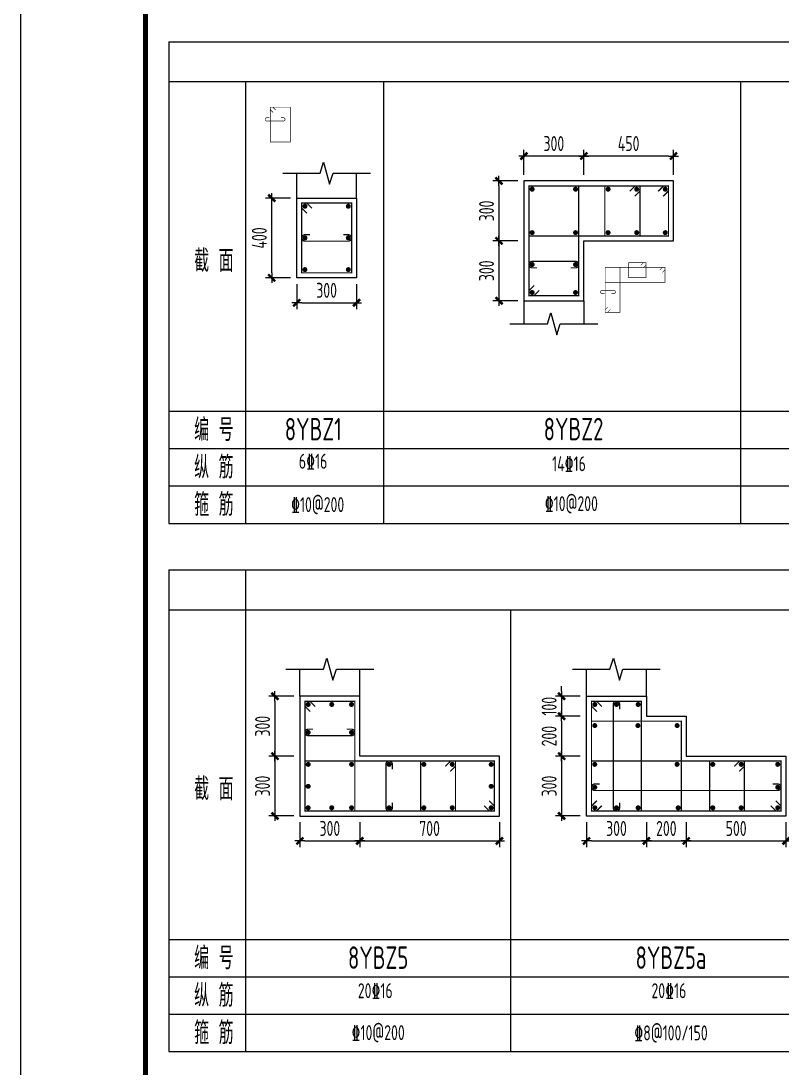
# Model space of a CAD drawing. Extents: x 292423 to 376523, y 106557 to 361882.
# Drawn here: x 292423 to 307687, y 118511 to 139497 of the extents above; entities that cross this region are included whole.
import ezdxf
from ezdxf.enums import TextEntityAlignment as Align

# ---------------------------------------------------------------- set-up
doc = ezdxf.new("R2010")
doc.units = 0
doc.header["$LTSCALE"] = 1000
doc.layers.get('0').update_dxf_attribs({"linetype": 'CONTINUOUS'})
doc.layers.get('Defpoints').update_dxf_attribs({"linetype": 'CONTINUOUS'})
for name, color, linetype in [('1508', 2, 'CONTINUOUS'), ('TAB', 7, 'CONTINUOUS'), ('TEXT', 7, 'CONTINUOUS'), ('THIN', 7, 'CONTINUOUS'), ('tk', 7, 'CONTINUOUS')]:
    doc.layers.add(name, color=color, linetype=linetype)
for name, color, linetype, lineweight in [('REIN', 6, 'CONTINUOUS', 18), ('Z-柱大样外框', 7, 'ByLayer', 18), ('Z-详图标注', 3, 'CONTINUOUS', 18)]:
    doc.layers.add(name, color=color, linetype=linetype, lineweight=lineweight)
doc.styles.get("Standard").update_dxf_attribs({"font": 'tssdeng.shx', "width": 0.7, "bigfont": 'tssdchn.shx'})
doc.styles.add('TCCAD_Dimension', font='Tssdeng.shx', dxfattribs={"width": 0.7, "bigfont": 'tssdchn.shx'})
doc.dimstyles.new('TCCAD_25_100', dxfattribs={"dimtxt": 300, "dimasz": 100, "dimexe": 125, "dimexo": 125, "dimgap": 100, "dimtad": 1, "dimdec": 0, "dimlfac": 0.25, "dimzin": 0, "dimdsep": 46, "dimtxsty": 'TCCAD_Dimension', "dimblk": '_TCDBK25_100', "dimcen": 0, "dimclrt": 7, "dimadec": 0, "dimazin": 0, "dimtfac": 1, "dimtdec": 0, "dimtix": 1, "dimtmove": 2, "dimatfit": 3, "dimfxl": 1, "dimtolj": 1, "dimtzin": 0, "dimarcsym": 0})

# ---------------------------------------------------------------- blocks, each defined once
blk = doc.blocks.new('_TCDBK25_100')
blk.add_line((-1, 0), (1, 0))
at = {"const_width": 0.5}
blk.add_lwpolyline([(-0.7, -0.7), (0.7, 0.7)], dxfattribs=at)
blk = doc.blocks.new('*D179')
at = {"layer": 'Defpoints', "color": 0}
for p in [(297953, 134348), (299153, 134348), (299153, 133848)]:
    blk.add_point(p, dxfattribs=at)
at = {"layer": 'Z-详图标注', "color": 0, "lineweight": -2}
for p, q in [((297953, 134223), (297953, 133723)), ((299153, 134223), (299153, 133723)), ((298053, 133848), (299053, 133848))]:
    blk.add_line(p, q, dxfattribs=at)
at = {"layer": 'Z-详图标注', "color": 0, "lineweight": -2, "xscale": 100, "yscale": 100, "zscale": 100, "rotation": 180}
blk.add_blockref('_TCDBK25_100', (297953, 133848), dxfattribs=at)
at = {"layer": 'Z-详图标注', "color": 0, "lineweight": -2, "xscale": 100, "yscale": 100, "zscale": 100}
blk.add_blockref('_TCDBK25_100', (299153, 133848), dxfattribs=at)
at = {"layer": 'Z-详图标注', "color": 7, "insert": (298553, 134098), "char_height": 300, "attachment_point": 5, "style": 'TCCAD_Dimension'}
blk.add_mtext('\\A1;300', dxfattribs=at)
blk = doc.blocks.new('*D180')
at = {"layer": 'Defpoints', "color": 0}
for p in [(297453, 135948), (297953, 135948), (297953, 134348)]:
    blk.add_point(p, dxfattribs=at)
at = {"layer": 'Z-详图标注', "color": 0, "lineweight": -2}
for p, q in [((297828, 135948), (297328, 135948)), ((297453, 134448), (297453, 135848)), ((297828, 134348), (297328, 134348))]:
    blk.add_line(p, q, dxfattribs=at)
at = {"layer": 'Z-详图标注', "color": 0, "lineweight": -2, "xscale": 100, "yscale": 100, "zscale": 100}
for p, rotation in [((297453, 135948), 90), ((297453, 134348), 270)]:
    blk.add_blockref('_TCDBK25_100', p, dxfattribs=dict(at, rotation=rotation))
at = {"layer": 'Z-详图标注', "color": 7, "insert": (297203, 135148), "char_height": 300, "attachment_point": 5, "rotation": 90, "style": 'TCCAD_Dimension'}
blk.add_mtext('\\A1;400', dxfattribs=at)
blk = doc.blocks.new('*D181')
at = {"layer": 'Defpoints', "color": 0}
for p in [(303710, 136790), (303710, 136290), (305510, 136290)]:
    blk.add_point(p, dxfattribs=at)
at = {"layer": 'Z-详图标注', "color": 0, "lineweight": -2}
for p, q in [((303710, 136415), (303710, 136915)), ((305510, 136415), (305510, 136915)), ((305410, 136790), (303810, 136790))]:
    blk.add_line(p, q, dxfattribs=at)
at = {"layer": 'Z-详图标注', "color": 0, "lineweight": -2, "xscale": 100, "yscale": 100, "zscale": 100, "rotation": 180}
blk.add_blockref('_TCDBK25_100', (303710, 136790), dxfattribs=at)
at = {"layer": 'Z-详图标注', "color": 0, "lineweight": -2, "xscale": 100, "yscale": 100, "zscale": 100}
blk.add_blockref('_TCDBK25_100', (305510, 136790), dxfattribs=at)
at = {"layer": 'Z-详图标注', "color": 7, "insert": (304610, 137040), "char_height": 300, "attachment_point": 5, "style": 'TCCAD_Dimension'}
blk.add_mtext('\\A1;450', dxfattribs=at)
blk = doc.blocks.new('*D182')
at = {"layer": 'Defpoints', "color": 0}
for p in [(302510, 136790), (302510, 136290), (303710, 136290)]:
    blk.add_point(p, dxfattribs=at)
at = {"layer": 'Z-详图标注', "color": 0, "lineweight": -2}
for p, q in [((302510, 136415), (302510, 136915)), ((303710, 136415), (303710, 136915)), ((303610, 136790), (302610, 136790))]:
    blk.add_line(p, q, dxfattribs=at)
at = {"layer": 'Z-详图标注', "color": 0, "lineweight": -2, "xscale": 100, "yscale": 100, "zscale": 100, "rotation": 180}
blk.add_blockref('_TCDBK25_100', (302510, 136790), dxfattribs=at)
at = {"layer": 'Z-详图标注', "color": 0, "lineweight": -2, "xscale": 100, "yscale": 100, "zscale": 100}
blk.add_blockref('_TCDBK25_100', (303710, 136790), dxfattribs=at)
at = {"layer": 'Z-详图标注', "color": 7, "insert": (303110, 137040), "char_height": 300, "attachment_point": 5, "style": 'TCCAD_Dimension'}
blk.add_mtext('\\A1;300', dxfattribs=at)
blk = doc.blocks.new('*D183')
at = {"layer": 'Defpoints', "color": 0}
for p in [(302510, 136290), (302010, 135090), (302510, 135090)]:
    blk.add_point(p, dxfattribs=at)
at = {"layer": 'Z-详图标注', "color": 0, "lineweight": -2}
for p, q in [((302385, 136290), (301885, 136290)), ((302010, 136190), (302010, 135190)), ((302385, 135090), (301885, 135090))]:
    blk.add_line(p, q, dxfattribs=at)
at = {"layer": 'Z-详图标注', "color": 0, "lineweight": -2, "xscale": 100, "yscale": 100, "zscale": 100}
for p, rotation in [((302010, 136290), 90), ((302010, 135090), 270)]:
    blk.add_blockref('_TCDBK25_100', p, dxfattribs=dict(at, rotation=rotation))
at = {"layer": 'Z-详图标注', "color": 7, "insert": (301760, 135690), "char_height": 300, "attachment_point": 5, "rotation": 90, "style": 'TCCAD_Dimension'}
blk.add_mtext('\\A1;300', dxfattribs=at)
blk = doc.blocks.new('*D184')
at = {"layer": 'Defpoints', "color": 0}
for p in [(302510, 135090), (302010, 133890), (302510, 133890)]:
    blk.add_point(p, dxfattribs=at)
at = {"layer": 'Z-详图标注', "color": 0, "lineweight": -2}
for p, q in [((302385, 135090), (301885, 135090)), ((302010, 134990), (302010, 133990)), ((302385, 133890), (301885, 133890))]:
    blk.add_line(p, q, dxfattribs=at)
at = {"layer": 'Z-详图标注', "color": 0, "lineweight": -2, "xscale": 100, "yscale": 100, "zscale": 100}
for p, rotation in [((302010, 135090), 90), ((302010, 133890), 270)]:
    blk.add_blockref('_TCDBK25_100', p, dxfattribs=dict(at, rotation=rotation))
at = {"layer": 'Z-详图标注', "color": 7, "insert": (301760, 134490), "char_height": 300, "attachment_point": 5, "rotation": 90, "style": 'TCCAD_Dimension'}
blk.add_mtext('\\A1;300', dxfattribs=at)
blk = doc.blocks.new('A1tk')
at = {"layer": 'tk', "color": 5}
blk.add_lwpolyline([(0, 0), (0, 59400), (84100, 59400), (84100, 0)], close=True, dxfattribs=at)
at = {"layer": 'tk', "const_width": 100}
blk.add_lwpolyline([(2500, 1000), (83100, 1000), (83100, 58400), (2500, 58400)], close=True, dxfattribs=at)
blk = doc.blocks.new('*D812')
at = {"layer": 'Defpoints', "color": 0}
for p in [(298018, 125963), (297518, 124763), (298018, 124763)]:
    blk.add_point(p, dxfattribs=at)
at = {"layer": 'Z-详图标注', "color": 0, "lineweight": -2}
for p, q in [((297893, 125963), (297393, 125963)), ((297518, 125863), (297518, 124863)), ((297893, 124763), (297393, 124763))]:
    blk.add_line(p, q, dxfattribs=at)
at = {"layer": 'Z-详图标注', "color": 0, "lineweight": -2, "xscale": 100, "yscale": 100, "zscale": 100}
for p, rotation in [((297518, 125963), 90), ((297518, 124763), 270)]:
    blk.add_blockref('_TCDBK25_100', p, dxfattribs=dict(at, rotation=rotation))
at = {"layer": 'Z-详图标注', "color": 7, "insert": (297268, 125363), "char_height": 300, "attachment_point": 5, "rotation": 90, "style": 'TCCAD_Dimension'}
blk.add_mtext('\\A1;300', dxfattribs=at)
blk = doc.blocks.new('*D813')
at = {"layer": 'Defpoints', "color": 0}
for p in [(298018, 124763), (297518, 123563), (298018, 123563)]:
    blk.add_point(p, dxfattribs=at)
at = {"layer": 'Z-详图标注', "color": 0, "lineweight": -2}
for p, q in [((297893, 124763), (297393, 124763)), ((297518, 124663), (297518, 123663)), ((297893, 123563), (297393, 123563))]:
    blk.add_line(p, q, dxfattribs=at)
at = {"layer": 'Z-详图标注', "color": 0, "lineweight": -2, "xscale": 100, "yscale": 100, "zscale": 100}
for p, rotation in [((297518, 124763), 90), ((297518, 123563), 270)]:
    blk.add_blockref('_TCDBK25_100', p, dxfattribs=dict(at, rotation=rotation))
at = {"layer": 'Z-详图标注', "color": 7, "insert": (297268, 124163), "char_height": 300, "attachment_point": 5, "rotation": 90, "style": 'TCCAD_Dimension'}
blk.add_mtext('\\A1;300', dxfattribs=at)
blk = doc.blocks.new('*D814')
at = {"layer": 'Defpoints', "color": 0}
for p in [(298018, 123563), (299218, 123563), (299218, 123063)]:
    blk.add_point(p, dxfattribs=at)
at = {"layer": 'Z-详图标注', "color": 0, "lineweight": -2}
for p, q in [((298018, 123438), (298018, 122938)), ((299218, 123438), (299218, 122938)), ((298118, 123063), (299118, 123063))]:
    blk.add_line(p, q, dxfattribs=at)
at = {"layer": 'Z-详图标注', "color": 0, "lineweight": -2, "xscale": 100, "yscale": 100, "zscale": 100, "rotation": 180}
blk.add_blockref('_TCDBK25_100', (298018, 123063), dxfattribs=at)
at = {"layer": 'Z-详图标注', "color": 0, "lineweight": -2, "xscale": 100, "yscale": 100, "zscale": 100}
blk.add_blockref('_TCDBK25_100', (299218, 123063), dxfattribs=at)
at = {"layer": 'Z-详图标注', "color": 7, "insert": (298618, 123313), "char_height": 300, "attachment_point": 5, "style": 'TCCAD_Dimension'}
blk.add_mtext('\\A1;300', dxfattribs=at)
blk = doc.blocks.new('*D815')
at = {"layer": 'Defpoints', "color": 0}
for p in [(299218, 123563), (302018, 123563), (302018, 123063)]:
    blk.add_point(p, dxfattribs=at)
at = {"layer": 'Z-详图标注', "color": 0, "lineweight": -2}
for p, q in [((299218, 123438), (299218, 122938)), ((302018, 123438), (302018, 122938)), ((299318, 123063), (301918, 123063))]:
    blk.add_line(p, q, dxfattribs=at)
at = {"layer": 'Z-详图标注', "color": 0, "lineweight": -2, "xscale": 100, "yscale": 100, "zscale": 100, "rotation": 180}
blk.add_blockref('_TCDBK25_100', (299218, 123063), dxfattribs=at)
at = {"layer": 'Z-详图标注', "color": 0, "lineweight": -2, "xscale": 100, "yscale": 100, "zscale": 100}
blk.add_blockref('_TCDBK25_100', (302018, 123063), dxfattribs=at)
at = {"layer": 'Z-详图标注', "color": 7, "insert": (300618, 123313), "char_height": 300, "attachment_point": 5, "style": 'TCCAD_Dimension'}
blk.add_mtext('\\A1;700', dxfattribs=at)
blk = doc.blocks.new('*D842')
at = {"layer": 'Defpoints', "color": 0}
for p in [(303766, 125963), (303266, 125563), (303766, 125563)]:
    blk.add_point(p, dxfattribs=at)
at = {"layer": 'Z-详图标注', "color": 0, "lineweight": -2}
for p, q in [((303266, 126063), (303266, 126163)), ((303641, 125963), (303141, 125963)), ((303266, 125963), (303266, 125563)), ((303641, 125563), (303141, 125563)), ((303266, 125463), (303266, 125363))]:
    blk.add_line(p, q, dxfattribs=at)
at = {"layer": 'Z-详图标注', "color": 0, "lineweight": -2, "xscale": 100, "yscale": 100, "zscale": 100}
for p, rotation in [((303266, 125963), 270), ((303266, 125563), 90)]:
    blk.add_blockref('_TCDBK25_100', p, dxfattribs=dict(at, rotation=rotation))
at = {"layer": 'Z-详图标注', "color": 7, "insert": (303016, 125763), "char_height": 300, "attachment_point": 5, "rotation": 90, "style": 'TCCAD_Dimension'}
blk.add_mtext('\\A1;100', dxfattribs=at)
blk = doc.blocks.new('*D843')
at = {"layer": 'Defpoints', "color": 0}
for p in [(303766, 124763), (303266, 123563), (303766, 123563)]:
    blk.add_point(p, dxfattribs=at)
at = {"layer": 'Z-详图标注', "color": 0, "lineweight": -2}
for p, q in [((303641, 124763), (303141, 124763)), ((303266, 124663), (303266, 123663)), ((303641, 123563), (303141, 123563))]:
    blk.add_line(p, q, dxfattribs=at)
at = {"layer": 'Z-详图标注', "color": 0, "lineweight": -2, "xscale": 100, "yscale": 100, "zscale": 100}
for p, rotation in [((303266, 124763), 90), ((303266, 123563), 270)]:
    blk.add_blockref('_TCDBK25_100', p, dxfattribs=dict(at, rotation=rotation))
at = {"layer": 'Z-详图标注', "color": 7, "insert": (303016, 124163), "char_height": 300, "attachment_point": 5, "rotation": 90, "style": 'TCCAD_Dimension'}
blk.add_mtext('\\A1;300', dxfattribs=at)
blk = doc.blocks.new('*D844')
at = {"layer": 'Defpoints', "color": 0}
for p in [(303766, 123563), (304966, 123563), (304966, 123063)]:
    blk.add_point(p, dxfattribs=at)
at = {"layer": 'Z-详图标注', "color": 0, "lineweight": -2}
for p, q in [((303766, 123438), (303766, 122938)), ((304966, 123438), (304966, 122938)), ((303866, 123063), (304866, 123063))]:
    blk.add_line(p, q, dxfattribs=at)
at = {"layer": 'Z-详图标注', "color": 0, "lineweight": -2, "xscale": 100, "yscale": 100, "zscale": 100, "rotation": 180}
blk.add_blockref('_TCDBK25_100', (303766, 123063), dxfattribs=at)
at = {"layer": 'Z-详图标注', "color": 0, "lineweight": -2, "xscale": 100, "yscale": 100, "zscale": 100}
blk.add_blockref('_TCDBK25_100', (304966, 123063), dxfattribs=at)
at = {"layer": 'Z-详图标注', "color": 7, "insert": (304366, 123313), "char_height": 300, "attachment_point": 5, "style": 'TCCAD_Dimension'}
blk.add_mtext('\\A1;300', dxfattribs=at)
blk = doc.blocks.new('*D845')
at = {"layer": 'Defpoints', "color": 0}
for p in [(304966, 123563), (305766, 123563), (305766, 123063)]:
    blk.add_point(p, dxfattribs=at)
at = {"layer": 'Z-详图标注', "color": 0, "lineweight": -2}
for p, q in [((304966, 123438), (304966, 122938)), ((305766, 123438), (305766, 122938)), ((305066, 123063), (305666, 123063))]:
    blk.add_line(p, q, dxfattribs=at)
at = {"layer": 'Z-详图标注', "color": 0, "lineweight": -2, "xscale": 100, "yscale": 100, "zscale": 100, "rotation": 180}
blk.add_blockref('_TCDBK25_100', (304966, 123063), dxfattribs=at)
at = {"layer": 'Z-详图标注', "color": 0, "lineweight": -2, "xscale": 100, "yscale": 100, "zscale": 100}
blk.add_blockref('_TCDBK25_100', (305766, 123063), dxfattribs=at)
at = {"layer": 'Z-详图标注', "color": 7, "insert": (305366, 123313), "char_height": 300, "attachment_point": 5, "style": 'TCCAD_Dimension'}
blk.add_mtext('\\A1;200', dxfattribs=at)
blk = doc.blocks.new('*D867')
at = {"layer": 'Defpoints', "color": 0}
for p in [(305766, 123563), (307766, 123563), (307766, 123063)]:
    blk.add_point(p, dxfattribs=at)
at = {"layer": 'Z-详图标注', "color": 0, "lineweight": -2}
for p, q in [((305766, 123438), (305766, 122938)), ((307766, 123438), (307766, 122938)), ((305866, 123063), (307666, 123063))]:
    blk.add_line(p, q, dxfattribs=at)
at = {"layer": 'Z-详图标注', "color": 0, "lineweight": -2, "xscale": 100, "yscale": 100, "zscale": 100, "rotation": 180}
blk.add_blockref('_TCDBK25_100', (305766, 123063), dxfattribs=at)
at = {"layer": 'Z-详图标注', "color": 0, "lineweight": -2, "xscale": 100, "yscale": 100, "zscale": 100}
blk.add_blockref('_TCDBK25_100', (307766, 123063), dxfattribs=at)
at = {"layer": 'Z-详图标注', "color": 7, "insert": (306766, 123313), "char_height": 300, "attachment_point": 5, "style": 'TCCAD_Dimension'}
blk.add_mtext('\\A1;500', dxfattribs=at)
blk = doc.blocks.new('*D868')
at = {"layer": 'Defpoints', "color": 0}
for p in [(303766, 125563), (303266, 124763), (303766, 124763)]:
    blk.add_point(p, dxfattribs=at)
at = {"layer": 'Z-详图标注', "color": 0, "lineweight": -2}
for p, q in [((303641, 125563), (303141, 125563)), ((303266, 125463), (303266, 124863)), ((303641, 124763), (303141, 124763))]:
    blk.add_line(p, q, dxfattribs=at)
at = {"layer": 'Z-详图标注', "color": 0, "lineweight": -2, "xscale": 100, "yscale": 100, "zscale": 100}
for p, rotation in [((303266, 125563), 90), ((303266, 124763), 270)]:
    blk.add_blockref('_TCDBK25_100', p, dxfattribs=dict(at, rotation=rotation))
at = {"layer": 'Z-详图标注', "color": 7, "insert": (303016, 125163), "char_height": 300, "attachment_point": 5, "rotation": 90, "style": 'TCCAD_Dimension'}
blk.add_mtext('\\A1;200', dxfattribs=at)

msp = doc.modelspace()

# ---------------------------------------------------------------- linework, layer by layer
at = {"layer": 'REIN', "color": 210}
for points, const_width in [([(297479.4, 137666.2), (297426.4, 137719.2), (297426.4, 137769.2), (297826.4, 137769.2), (297826.4, 137069.2), (297426.4, 137069.2), (297426.4, 137769.2), (297476.4, 137769.2), (297529.4, 137716.2)], 12.5), ([(302816.2, 134095.7), (302710.1, 133989.6), (302610.1, 133989.6), (302610.1, 136189.6), (303610.1, 136189.6), (303610.1, 133989.6), (302610.1, 133989.6), (302610.1, 134089.6), (302716.2, 134195.7)], 25), ([(305204, 136083.6), (305310.1, 136189.6), (305410.1, 136189.6), (305410.1, 135189.6), (302610.1, 135189.6), (302610.1, 136189.6), (305410.1, 136189.6), (305410.1, 136089.6), (305304, 135983.6)], 25), ([(298159.5, 135642.3), (298053.4, 135748.4), (298053.4, 135848.4), (299053.4, 135848.4), (299053.4, 134448.4), (298053.4, 134448.4), (298053.4, 135848.4), (298153.4, 135848.4), (298259.5, 135742.3)], 25), ([(304242.8, 133713.1), (304189.8, 133660.1), (304139.8, 133660.1), (304139.8, 134560.1), (304439.8, 134560.1), (304439.8, 133660.1), (304139.8, 133660.1), (304139.8, 133710.1), (304192.8, 133763.1)], 12.5), ([(305236.7, 134507.1), (305289.8, 134560.1), (305339.8, 134560.1), (305339.8, 134260.1), (304139.8, 134260.1), (304139.8, 134560.1), (305339.8, 134560.1), (305339.8, 134510.1), (305286.7, 134457.1)], 12.5), ([(298224.4, 125656.7), (298118.3, 125762.7), (298118.3, 125862.7), (299118.3, 125862.7), (299118.3, 123662.7), (298118.3, 123662.7), (298118.3, 125862.7), (298218.3, 125862.7), (298324.4, 125756.7)], 25), ([(303971.9, 125656.7), (303865.8, 125762.7), (303865.8, 125862.7), (304865.8, 125862.7), (304865.8, 123662.7), (303865.8, 123662.7), (303865.8, 125862.7), (303965.8, 125862.7), (304071.9, 125756.7)], 25), ([(304071.9, 123768.8), (303965.8, 123662.7), (303865.8, 123662.7), (303865.8, 125462.7), (305665.8, 125462.7), (305665.8, 123662.7), (303865.8, 123662.7), (303865.8, 123762.7), (303971.9, 123868.8)], 25), ([(301812.2, 123868.8), (301918.3, 123762.7), (301918.3, 123662.7), (298118.3, 123662.7), (298118.3, 124662.7), (301918.3, 124662.7), (301918.3, 123662.7), (301818.3, 123662.7), (301712.2, 123768.8)], 25), ([(307559.7, 123868.8), (307665.8, 123762.7), (307665.8, 123662.7), (303865.8, 123662.7), (303865.8, 124662.7), (307665.8, 124662.7), (307665.8, 123662.7), (307565.8, 123662.7), (307459.7, 123768.8)], 25)]:
    msp.add_lwpolyline(points, dxfattribs=dict(at, const_width=const_width))
at = {"layer": 'REIN', "color": 6}
for points, const_width in [([(297638.1, 137557.5), (297688.1, 137557.5, -1), (297688.1, 137492.5), (297353.1, 137492.5, -1), (297353.1, 137557.5), (297403.1, 137557.5)], 12.5), ([(298888.4, 135213.4), (298988.4, 135213.4, -1), (298988.4, 135083.4), (298118.4, 135083.4, -1), (298118.4, 135213.4), (298218.4, 135213.4)], 25), ([(302775.1, 134549.6), (302675.1, 134549.6, -1), (302675.1, 134679.6), (303545.1, 134679.6, -1), (303545.1, 134549.6), (303445.1, 134549.6)], 25), ([(304128.9, 134033.4), (304078.9, 134033.4, -1), (304078.9, 134098.4), (304313.9, 134098.4, -1), (304313.9, 134033.4), (304263.9, 134033.4)], 12.5), ([(304430.8, 123827.7), (304430.8, 123727.7, -1), (304300.8, 123727.7), (304300.8, 125797.7, -1), (304430.8, 125797.7), (304430.8, 125697.7)], 25), ([(298953.3, 125302.7), (299053.3, 125302.7, -1), (299053.3, 125172.7), (298183.3, 125172.7, -1), (298183.3, 125302.7), (298283.3, 125302.7)], 25), ([(299871.7, 123827.7), (299871.7, 123727.7, -1), (299741.7, 123727.7), (299741.7, 124597.7, -1), (299871.7, 124597.7), (299871.7, 124497.7)], 25), ([(307500.8, 124204.3), (307600.8, 124204.3, -1), (307600.8, 124074.3), (303930.8, 124074.3, -1), (303930.8, 124204.3), (304030.8, 124204.3)], 25)]:
    msp.add_lwpolyline(points, format="xyb", dxfattribs=dict(at, const_width=const_width))
for points, const_width in [([(304630.7, 136083.6), (304736.8, 136189.6), (304836.8, 136189.6), (304836.8, 135189.6), (304133.4, 135189.6), (304133.4, 136189.6), (304836.8, 136189.6), (304836.8, 136089.6), (304730.7, 135983.6)], 25), ([(304856.7, 134600.4), (304909.8, 134653.4), (304959.8, 134653.4), (304959.8, 134353.4), (304608.1, 134353.4), (304608.1, 134653.4), (304959.8, 134653.4), (304959.8, 134603.4), (304906.7, 134550.4)], 12.5), ([(300932.2, 124556.7), (301038.3, 124662.7), (301138.3, 124662.7), (301138.3, 123662.7), (300438.5, 123662.7), (300438.5, 124662.7), (301138.3, 124662.7), (301138.3, 124562.7), (301032.2, 124456.7)], 25), ([(306726.8, 124556.7), (306832.9, 124662.7), (306932.9, 124662.7), (306932.9, 123662.7), (306233.1, 123662.7), (306233.1, 124662.7), (306932.9, 124662.7), (306932.9, 124562.7), (306826.8, 124456.7)], 25)]:
    msp.add_lwpolyline(points, dxfattribs=dict(at, const_width=const_width))
at = {"layer": 'REIN', "color": 6, "const_width": 50}
for points in [[(302650.1, 136124.6, 1), (302700.1, 136124.6, 1)], [(303520.1, 136124.6, 1), (303570.1, 136124.6, 1)], [(304173.4, 136124.6, 1), (304223.4, 136124.6, 1)], [(304746.8, 136124.6, 1), (304796.8, 136124.6, 1)], [(305320.1, 136124.6, 1), (305370.1, 136124.6, 1)], [(298093.4, 135783.4, 1), (298143.4, 135783.4, 1)], [(298963.4, 135783.4, 1), (299013.4, 135783.4, 1)], [(298093.4, 135148.4, 1), (298143.4, 135148.4, 1)], [(298963.4, 135148.4, 1), (299013.4, 135148.4, 1)], [(302650.1, 135254.6, 1), (302700.1, 135254.6, 1)], [(303520.1, 135254.6, 1), (303570.1, 135254.6, 1)], [(304173.4, 135254.6, 1), (304223.4, 135254.6, 1)], [(304746.8, 135254.6, 1), (304796.8, 135254.6, 1)], [(305320.1, 135254.6, 1), (305370.1, 135254.6, 1)], [(298093.4, 134513.4, 1), (298143.4, 134513.4, 1)], [(298963.4, 134513.4, 1), (299013.4, 134513.4, 1)], [(302650.1, 134614.6, 1), (302700.1, 134614.6, 1)], [(303520.1, 134614.6, 1), (303570.1, 134614.6, 1)], [(302650.1, 134054.6, 1), (302700.1, 134054.6, 1)], [(303520.1, 134054.6, 1), (303570.1, 134054.6, 1)], [(298158.3, 125797.7, 1), (298208.3, 125797.7, 1)], [(298630.4, 125797.7, 1), (298680.4, 125797.7, 1)], [(299028.3, 125797.7, 1), (299078.3, 125797.7, 1)], [(303905.8, 125797.7, 1), (303955.8, 125797.7, 1)], [(304340.8, 125797.7, 1), (304390.8, 125797.7, 1)], [(304775.8, 125797.7, 1), (304825.8, 125797.7, 1)], [(303905.8, 125375, 1), (303955.8, 125375, 1)], [(304771, 125375, 1), (304821, 125375, 1)], [(305557.3, 125375, 1), (305607.3, 125375, 1)], [(298158.3, 125237.7, 1), (298208.3, 125237.7, 1)], [(299028.3, 125237.7, 1), (299078.3, 125237.7, 1)], [(298158.3, 124597.7, 1), (298208.3, 124597.7, 1)], [(299028.3, 124597.7, 1), (299078.3, 124597.7, 1)], [(299781.7, 124597.7, 1), (299831.7, 124597.7, 1)], [(300478.5, 124597.7, 1), (300528.5, 124597.7, 1)], [(301048.3, 124597.7, 1), (301098.3, 124597.7, 1)], [(301828.3, 124597.7, 1), (301878.3, 124597.7, 1)], [(303905.8, 124597.7, 1), (303955.8, 124597.7, 1)], [(305557.3, 124597.7, 1), (305607.3, 124597.7, 1)], [(306273.1, 124597.7, 1), (306323.1, 124597.7, 1)], [(306842.9, 124597.7, 1), (306892.9, 124597.7, 1)], [(307575.8, 124597.7, 1), (307625.8, 124597.7, 1)], [(298158.3, 124157.5, 1), (298208.3, 124157.5, 1)], [(301828.3, 124157.5, 1), (301878.3, 124157.5, 1)], [(303905.8, 124137.6, 1), (303955.8, 124137.6, 1)], [(307575.8, 124137.6, 1), (307625.8, 124137.6, 1)], [(298158.3, 123727.7, 1), (298208.3, 123727.7, 1)], [(298630.4, 123727.7, 1), (298680.4, 123727.7, 1)], [(299028.3, 123727.7, 1), (299078.3, 123727.7, 1)], [(299781.7, 123727.7, 1), (299831.7, 123727.7, 1)], [(300478.5, 123727.7, 1), (300528.5, 123727.7, 1)], [(301048.3, 123727.7, 1), (301098.3, 123727.7, 1)], [(301828.3, 123727.7, 1), (301878.3, 123727.7, 1)], [(303905.8, 123727.7, 1), (303955.8, 123727.7, 1)], [(304340.8, 123727.7, 1), (304390.8, 123727.7, 1)], [(304775.8, 123727.7, 1), (304825.8, 123727.7, 1)], [(305579, 123727.7, 1), (305629, 123727.7, 1)], [(306273.1, 123727.7, 1), (306323.1, 123727.7, 1)], [(306842.9, 123727.7, 1), (306892.9, 123727.7, 1)], [(307575.8, 123727.7, 1), (307625.8, 123727.7, 1)]]:
    msp.add_lwpolyline(points, format="xyb", close=True, dxfattribs=at)
at = {"layer": 'TAB'}
for p, q in [((295391.9, 139081.2), (295391.9, 129428.2)), ((295391.9, 139081.2), (368105.7, 139081.2)), ((295391.9, 138281.2), (368105.7, 138281.2)), ((296930.1, 129428.2), (296930.1, 138281.2)), ((299694.7, 138281.2), (299694.7, 129428.2)), ((306854.6, 138281.2), (306854.6, 129428.2)), ((299694.7, 137124), (299694.7, 129428.2)), ((295391.9, 131678.2), (368105.7, 131678.2)), ((295391.9, 130928.2), (368105.7, 130928.2)), ((295391.9, 130178.2), (368105.7, 130178.2)), ((295391.9, 129428.2), (368105.7, 129428.2)), ((295391.9, 128493.5), (295391.9, 118840.5)), ((295391.9, 128493.5), (368105.7, 128493.5)), ((296930.1, 118840.5), (296930.1, 128493.5)), ((295391.9, 127693.5), (368105.7, 127693.5)), ((302243.3, 127693.5), (302243.3, 118840.5)), ((295391.9, 121090.5), (368105.7, 121090.5)), ((295391.9, 120340.5), (368105.7, 120340.5)), ((295391.9, 119590.5), (368105.7, 119590.5)), ((295391.9, 118840.5), (368105.7, 118840.5))]:
    msp.add_line(p, q, dxfattribs=at)
at = {"layer": 'THIN'}
for p, q in [((297953.4, 135948.4), (297953.4, 136448.4)), ((299153.4, 135948.4), (299153.4, 136448.4)), ((302510.1, 133889.6), (302510.1, 133427.6)), ((303710.1, 133889.6), (303710.1, 133427.6))]:
    msp.add_line(p, q, dxfattribs=at)
for points in [[(297673.4, 136448.4), (298423.4, 136448.4), (298493.4, 136668.4), (298613.4, 136228.4), (298683.4, 136448.4), (299433.4, 136448.4)], [(302230.1, 133427.6), (302980.1, 133427.6), (303050.1, 133647.6), (303170.1, 133207.6), (303240.1, 133427.6), (303990.1, 133427.6)], [(297738.3, 126508.5), (298488.3, 126508.5), (298558.3, 126728.5), (298678.3, 126288.5), (298748.3, 126508.5), (299498.3, 126508.5)], [(303485.8, 126508.5), (304235.8, 126508.5), (304305.8, 126728.5), (304425.8, 126288.5), (304495.8, 126508.5), (305245.8, 126508.5)]]:
    msp.add_lwpolyline(points, dxfattribs=at)
at = {"layer": 'Z-柱大样外框'}
for p, q in [((298018.3, 125961.7), (298018.3, 126508.5)), ((299218.3, 125961.7), (299218.3, 126508.5)), ((303765.8, 125961.7), (303765.8, 126508.5)), ((304965.8, 125961.7), (304965.8, 126508.5))]:
    msp.add_line(p, q, dxfattribs=at)
for points in [[(302510.1, 136289.6), (302510.1, 133889.6), (303710.1, 133889.6), (303710.1, 135089.6), (305510.1, 135089.6), (305510.1, 136289.6), (302510.1, 136289.6)], [(297953.4, 135948.4), (299153.4, 135948.4), (299153.4, 134348.4), (297953.4, 134348.4)], [(298018.3, 125962.7), (298018.3, 123562.7), (302018.3, 123562.7), (302018.3, 124762.7), (299218.3, 124762.7), (299218.3, 125962.7), (298018.3, 125962.7)], [(303765.8, 125962.7), (304965.8, 125962.7), (304965.8, 125562.7), (305765.8, 125562.7), (305765.8, 124762.7), (307765.8, 124762.7), (307765.8, 123562.7), (303765.8, 123562.7)]]:
    msp.add_lwpolyline(points, close=True, dxfattribs=at)

# ---------------------------------------------------------------- block references
at = {"layer": '1508'}
msp.add_blockref('A1tk', (292422.6, 106556.8), dxfattribs=at)

# ---------------------------------------------------------------- texts
at = {"layer": 'TAB', "width": 0.7}
for s, height, p in [('8YBZ1', 450, (298285.2, 131316)), ('8YBZ2', 450, (303505.1, 131317.4)), ('%%13210@200', 300, (298373.1, 129804)), ('%%13210@200', 300, (303460.7, 129822.6)), ('8YBZ5', 450, (299586.7, 120724.1)), ('8YBZ5a', 450, (305459.6, 120724.1)), ('%%13210@200', 300, (299586.7, 119221.2)), ('%%1328@100/150', 300, (305459.6, 119215.5))]:
    msp.add_text(s, height=height, dxfattribs=at).set_placement(p, align=Align.MIDDLE_CENTER)
for s, p in [('6%%13216', (297996.8, 130433.3)), ('14%%13216', (303075.7, 130382.5)), ('20%%13216', (299178.8, 119821.2)), ('20%%13216', (305067.9, 119821.2))]:
    msp.add_text(s, height=300, dxfattribs=at).set_placement(p, align=Align.BOTTOM_LEFT)
at = {"layer": 'TEXT', "color": 7, "width": 0.7}
for s, p in [('截 面', (296291.9, 134692)), ('编 号', (296291.9, 131303.2)), ('纵 筋', (296291.9, 130553.2)), ('箍 筋', (296291.9, 129803.2)), ('截 面', (296291.9, 124104.3)), ('编 号', (296291.9, 120715.5)), ('纵 筋', (296291.9, 119965.5)), ('箍 筋', (296291.9, 119215.5))]:
    msp.add_text(s, height=450, dxfattribs=at).set_placement(p, align=Align.MIDDLE_CENTER)

# ---------------------------------------------------------------- dimensions: what is measured, and where the dimension line sits
at = {"layer": 'Z-详图标注'}
for base, p1, p2, angle, picture, middle in [((302510.1, 136789.6), (303710.1, 136289.6), (302510.1, 136289.6), 180, '*D182', (303110.1, 137039.6)), ((303710.1, 136789.6), (305510.1, 136289.6), (303710.1, 136289.6), 180, '*D181', (304610.1, 137039.6)), ((302010.1, 135089.6), (302510.1, 136289.6), (302510.1, 135089.6), 270, '*D183', (301760.1, 135689.6)), ((297453.4, 135948.4), (297953.4, 134348.4), (297953.4, 135948.4), 90, '*D180', (297203.4, 135148.4)), ((302010.1, 133889.6), (302510.1, 135089.6), (302510.1, 133889.6), 270, '*D184', (301760.1, 134489.6)), ((303265.8, 125562.7), (303765.8, 125962.7), (303765.8, 125562.7), 270, '*D842', (303015.8, 125762.7)), ((297518.3, 124762.7), (298018.3, 125962.7), (298018.3, 124762.7), 270, '*D812', (297268.3, 125362.7)), ((303265.8, 124762.7), (303765.8, 125562.7), (303765.8, 124762.7), 270, '*D868', (303015.8, 125162.7)), ((297518.3, 123562.7), (298018.3, 124762.7), (298018.3, 123562.7), 270, '*D813', (297268.3, 124162.7)), ((303265.8, 123562.7), (303765.8, 124762.7), (303765.8, 123562.7), 270, '*D843', (303015.8, 124162.7))]:
    dim = msp.add_linear_dim(base=base, p1=p1, p2=p2, angle=angle, dimstyle='TCCAD_25_100', dxfattribs=at)
    dim.commit()
    dim.dimension.update_dxf_attribs({"geometry": picture, "text_midpoint": middle})
for base, p1, p2, picture, middle in [((299153.4, 133848.4), (297953.4, 134348.4), (299153.4, 134348.4), '*D179', (298553.4, 134098.4)), ((299218.3, 123062.7), (298018.3, 123562.7), (299218.3, 123562.7), '*D814', (298618.3, 123312.7)), ((302018.3, 123062.7), (299218.3, 123562.7), (302018.3, 123562.7), '*D815', (300618.3, 123312.7)), ((304965.8, 123062.7), (303765.8, 123562.7), (304965.8, 123562.7), '*D844', (304365.8, 123312.7)), ((305765.8, 123062.7), (304965.8, 123562.7), (305765.8, 123562.7), '*D845', (305365.8, 123312.7)), ((307765.8, 123062.7), (305765.8, 123562.7), (307765.8, 123562.7), '*D867', (306765.8, 123312.7))]:
    dim = msp.add_linear_dim(base=base, p1=p1, p2=p2, dimstyle='TCCAD_25_100', dxfattribs=at)
    dim.commit()
    dim.dimension.update_dxf_attribs({"geometry": picture, "text_midpoint": middle})

doc.saveas('drawing.dxf')
